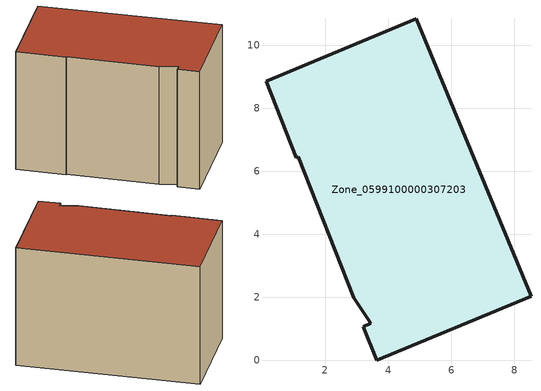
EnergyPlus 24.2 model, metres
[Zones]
Zone_0599100000307203
 floor ground (C_G): 3.45,1.17 2.9,1.99 1.14,6.46 1.07,6.43 0.12,8.86 4.89,10.84 8.53,2.04 3.64,0 3.2,1.07 z0
 wall outside (C_F): 3.64,0 8.53,2.04 4.89,10.84 0.12,8.86 1.07,6.43 1.14,6.46 2.9,1.99 3.45,1.17 3.2,1.07 3.64,0 z0:6.66
 roof outside (C_R): 2.9,1.99 3.45,1.17 3.2,1.07 3.64,0 8.53,2.04 4.89,10.84 0.12,8.86 1.07,6.43 1.14,6.46 z6.66
[BUILDING]
Pand.0599100000307203: North Axis=0; Terrain=City; Loads Convergence Tolerance Value=0.04; Temperature Convergence Tolerance Value=0.4; Solar Distribution=FullExterior; Maximum Number of Warmup Days=25; Minimum Number of Warmup Days=1
[Site:Location]
Rotterdam.The.Hague.AP_ZH_NLD Design_Conditions: Latitude=51.96; Longitude=4.45; Time Zone=1; Elevation=-4.5
[SITE:GROUNDTEMPERATURE:BUILDINGSURFACE]
18, 18, 18, 18, 18, 18, 18, 18, 18, 18, 18, 18
[MATERIAL] Thermal Absorptance=0.9; Solar Absorptance=0.7; Visible Absorptance=0.7
Name | Roughness | Thickness | Conductivity | Density | Specific Heat
G.TC.1946 | MediumSmooth | 0.15 | 1 | 540 | 1210
F.TC.1946 | Rough | 0.3 | 0.857143 | 1920 | 840
R.TC.1946 | MediumRough | 0.2 | 0.909091 | 1500 | 1000
[CONSTRUCTION]
C_G: G.TC.1946
C_F: F.TC.1946
C_R: R.TC.1946
[ZONE]
Zone_0599100000307203: Type=1; Multiplier=1; Ceiling Height=Autocalculate; Volume=Autocalculate; Floor Area=autocalculate; Part of Total Floor Area=Yes
[ZONEINFILTRATION:DESIGNFLOWRATE]
Infil_Zone_0599100000307203: Zone or ZoneList or Space or SpaceList=Zone_0599100000307203; Schedule=AlwaysOn; Design Flow Rate Calculation Method=Flow/Area; Flow Rate per Floor Area=0.003; Constant Term Coefficient=1; Temperature Term Coefficient=0; Velocity Term Coefficient=0; Velocity Squared Term Coefficient=0
[HVACTEMPLATE:ZONE:IDEALLOADSAIRSYSTEM]
Zone_0599100000307203: Maximum Heating Supply Air Temperature=50; Minimum Cooling Supply Air Temperature=13; Maximum Heating Supply Air Humidity Ratio=0.0156; Minimum Cooling Supply Air Humidity Ratio=0.0077; Heating Limit=NoLimit; Cooling Limit=NoLimit; Dehumidification Control Type=ConstantSensibleHeatRatio; Cooling Sensible Heat Ratio=0.7; Dehumidification Setpoint=60; Humidification Control Type=None; Humidification Setpoint=30; Outdoor Air Method=None; Outdoor Air Flow Rate per Person=0.00944; Outdoor Air Flow Rate per Zone Floor Area=0; Outdoor Air Flow Rate per Zone=0; Demand Controlled Ventilation Type=None; Outdoor Air Economizer Type=NoEconomizer; Heat Recovery Type=None; Sensible Heat Recovery Effectiveness=0.7; Latent Heat Recovery Effectiveness=0.65
[ZONECONTROL:THERMOSTAT]
ThermostatControl_Zone_0599100000307203: Zone or ZoneList=Zone_0599100000307203; Control Type Schedule=DualSetpointControlType; Control 1=Thermostat_Zone_0599100000307203; Temperature Difference Between Cutout And Setpoint=0
[THERMOSTATSETPOINT:DUALSETPOINT]
Thermostat_Zone_0599100000307203: Heating Setpoint Temperature Schedule=HeatingSetpoint_Zone_0599100000307203; Cooling Setpoint Temperature Schedule=CoolingSetpoint_Zone_0599100000307203
[SCHEDULE:COMPACT]
HeatingSetpoint_Zone_0599100000307203: Through: 12/31, For: AllDays, Until: 24:00, 21
CoolingSetpoint_Zone_0599100000307203: Through: 12/31, For: AllDays, Until: 24:00, 24
DualSetpointControlType: Through: 12/31, For: AllDays, Until: 24:00, 4
AlwaysOn: Through: 12/31, For: AllDays, Until: 24:00, 1
